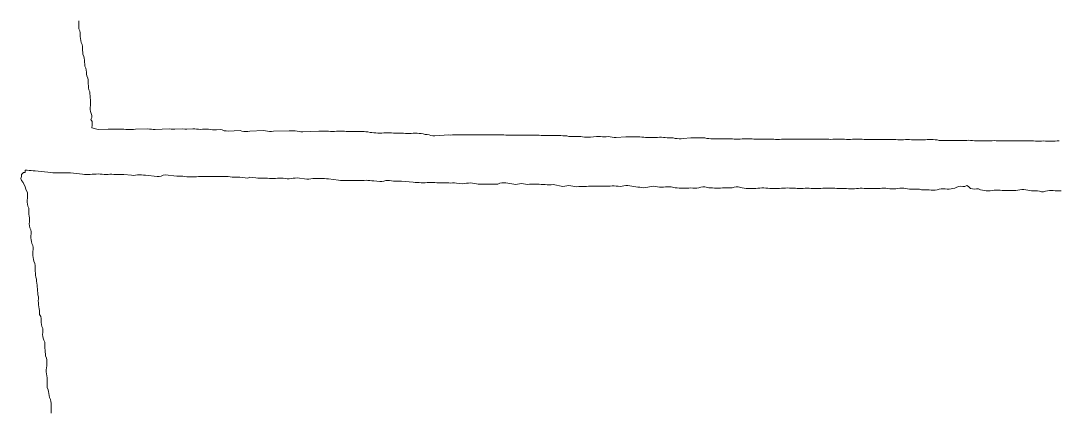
# Model space of a CAD drawing. Extents: x -16 to 11205, y -14909 to 147.
# Drawn here: x 9891 to 10418, y -7686 to -7487 of the extents above; entities that cross this region are included whole.
import ezdxf

# ---------------------------------------------------------------- set-up
doc = ezdxf.new("R2010")
doc.units = 0
doc.layers.get('0').update_dxf_attribs({"color": 1, "linetype": 'CONTINUOUS', "lineweight": 15, "true_color": 0xff0000})

msp = doc.modelspace()

# ---------------------------------------------------------------- linework, layer by layer
for p, q in [((9920.16, -7486.99), (9920.16, -7487.99)), ((9920.16, -7487.99), (9920.16, -7488.99)), ((9920.16, -7488.99), (9920.16, -7489.99)), ((9920.16, -7489.99), (9920.22, -7490.98)), ((9920.22, -7490.98), (9920.7, -7492.04)), ((9920.7, -7492.04), (9920.81, -7493.03)), ((9920.81, -7493.03), (9920.88, -7494.02)), ((9920.88, -7494.02), (9920.93, -7495.01)), ((9920.93, -7495.01), (9921.02, -7496)), ((9921.02, -7496), (9921.19, -7496.96)), ((9921.19, -7496.96), (9921.38, -7497.93)), ((9921.38, -7497.93), (9921.87, -7499.02)), ((9921.87, -7499.02), (9921.96, -7500.01)), ((9921.96, -7500.01), (9922.03, -7501)), ((9922.03, -7501), (9922.1, -7501.99)), ((9922.1, -7501.99), (9922.18, -7502.97)), ((9922.18, -7502.97), (9922.27, -7503.96)), ((9922.27, -7503.96), (9922.77, -7505.04)), ((9922.77, -7505.04), (9922.93, -7506.01)), ((9922.93, -7506.01), (9923.07, -7506.99)), ((9923.07, -7506.99), (9923.14, -7507.98)), ((9923.14, -7507.98), (9923.16, -7508.98)), ((9923.16, -7508.98), (9923.21, -7509.97)), ((9923.21, -7509.97), (9923.73, -7511.05)), ((9923.73, -7511.05), (9923.89, -7512.02)), ((9923.89, -7512.02), (9924.02, -7513)), ((9924.02, -7513), (9924.13, -7513.98)), ((9924.13, -7513.98), (9924.27, -7514.95)), ((9924.27, -7514.95), (9924.79, -7516.04)), ((9924.79, -7516.04), (9924.93, -7517.01)), ((9924.93, -7517.01), (9924.99, -7518)), ((9924.99, -7518), (9924.99, -7519)), ((9924.99, -7519), (9925.01, -7520)), ((9925.01, -7520), (9925.12, -7520.98)), ((9925.12, -7520.98), (9925.27, -7521.96)), ((9925.27, -7521.96), (9925.75, -7523.04)), ((9925.75, -7523.04), (9925.83, -7524.02)), ((9925.83, -7524.02), (9925.9, -7525.01)), ((9925.9, -7525.01), (9925.99, -7526)), ((9925.99, -7526), (9926.08, -7526.99)), ((9926.12, -7529), (9926.05, -7530)), ((9926.08, -7526.99), (9926.14, -7527.99)), ((9926.14, -7527.99), (9926.12, -7529)), ((9926.05, -7530), (9925.98, -7531)), ((9925.98, -7531), (9926.01, -7532)), ((9926.01, -7532), (9926.17, -7532.98)), ((9926.17, -7532.98), (9926.39, -7533.96)), ((9926.39, -7533.96), (9926.86, -7535.01)), ((9926.86, -7535.01), (9926.81, -7536)), ((9926.81, -7536), (9926.31, -7537)), ((9926.31, -7537), (9927, -7538)), ((9927, -7540), (9926.79, -7541.19)), ((9927, -7538), (9927, -7539)), ((9927, -7539), (9927, -7540)), ((9926.79, -7541.19), (9929.98, -7542.13)), ((9929.98, -7542.13), (9935, -7541.97)), ((9935, -7541.97), (9936, -7541.98)), ((9936, -7541.98), (9937, -7541.99)), ((9937, -7541.99), (9938, -7541.97)), ((9938, -7541.97), (9939, -7541.94)), ((9939, -7541.94), (9940, -7541.91)), ((9940, -7541.91), (9941, -7541.92)), ((9941, -7541.92), (9942, -7541.96)), ((9942, -7541.96), (9943, -7542.02)), ((9943, -7542.02), (9944, -7542.08)), ((9944, -7542.08), (9945, -7542.12)), ((9945, -7542.12), (9946, -7542.11)), ((9946, -7542.11), (9947, -7542.08)), ((9947, -7542.08), (9948, -7542.05)), ((9948, -7542.05), (9949, -7542.02)), ((9949, -7542.02), (9955.01, -7541.77)), ((9955.01, -7541.77), (9956.01, -7541.87)), ((9956.01, -7541.87), (9957, -7542.01)), ((9957, -7542.01), (9958, -7542.1)), ((9958, -7542.1), (9959, -7542.09)), ((9959, -7542.09), (9966.01, -7541.79)), ((9966.01, -7541.79), (9967, -7541.91)), ((9967, -7541.91), (9968, -7541.99)), ((9968, -7541.99), (9969, -7541.96)), ((9969, -7541.96), (9973, -7541.83)), ((9973, -7541.83), (9974, -7541.91)), ((9974, -7541.91), (9975, -7541.93)), ((9975, -7541.93), (9978, -7541.81)), ((9978, -7541.81), (9979.01, -7541.86)), ((9979.01, -7541.86), (9980, -7541.94)), ((9980, -7541.94), (9981, -7542.01)), ((9981, -7542.01), (9982, -7542.05)), ((9982, -7542.05), (9983, -7542.03)), ((9983, -7542.03), (9984, -7541.99)), ((9984, -7541.99), (9985, -7541.97)), ((9985, -7541.97), (9986, -7542.01)), ((9986, -7542.01), (9986.99, -7542.11)), ((9986.99, -7542.11), (9987.99, -7542.21)), ((9987.99, -7542.21), (9988.99, -7542.25)), ((9988.99, -7542.25), (9990, -7542.21)), ((9990, -7542.21), (9991.99, -7542.17)), ((9991.99, -7542.17), (9992.98, -7542.26)), ((9992.98, -7542.26), (9994.02, -7542.72)), ((9994.02, -7542.72), (9995.01, -7542.86)), ((9995.01, -7542.86), (9996, -7542.89)), ((9996, -7542.89), (10002.04, -7542.68)), ((10002.04, -7542.68), (10003.01, -7542.9)), ((10003.01, -7542.9), (10003.99, -7543.09)), ((10003.99, -7543.09), (10005, -7543.18)), ((10005, -7543.18), (10006.01, -7543.12)), ((10006.01, -7543.12), (10007, -7542.97)), ((10007, -7542.97), (10014.03, -7542.67)), ((10014.03, -7542.67), (10015.02, -7542.82)), ((10015.02, -7542.82), (10016, -7542.98)), ((10016, -7542.98), (10017, -7543.08)), ((10017, -7543.08), (10018, -7543.1)), ((10018, -7543.1), (10019, -7543.02)), ((10019, -7543.02), (10027.02, -7542.73)), ((10027.02, -7542.73), (10028.02, -7542.78)), ((10028.02, -7542.78), (10029.02, -7542.79)), ((10029.02, -7542.79), (10030.02, -7542.8)), ((10030.02, -7542.8), (10031.01, -7542.89)), ((10031.01, -7542.89), (10031.99, -7543.07)), ((10031.99, -7543.07), (10032.97, -7543.28)), ((10032.97, -7543.28), (10033.99, -7543.38)), ((10033.99, -7543.38), (10042, -7542.98)), ((10042, -7542.98), (10043, -7542.99)), ((10043, -7542.99), (10044, -7542.98)), ((10044, -7542.98), (10045, -7542.98)), ((10045, -7542.98), (10046, -7543)), ((10046, -7543), (10047, -7543.04)), ((10047, -7543.04), (10048, -7543.06)), ((10048, -7543.06), (10049, -7543.06)), ((10049, -7543.06), (10050, -7543.05)), ((10050, -7543.05), (10051, -7543.03)), ((10051, -7543.03), (10052, -7543.01)), ((10052, -7543.01), (10053, -7543)), ((10053, -7543), (10054, -7543)), ((10054, -7543), (10055, -7543.03)), ((10055, -7543.03), (10056, -7543.06)), ((10056, -7543.06), (10057, -7543.09)), ((10057, -7543.09), (10058, -7543.1)), ((10058, -7543.1), (10059, -7543.11)), ((10059, -7543.11), (10060, -7543.11)), ((10060, -7543.11), (10061, -7543.12)), ((10061, -7543.12), (10062, -7543.12)), ((10062, -7543.12), (10063, -7543.13)), ((10063, -7543.13), (10063.99, -7543.15)), ((10063.99, -7543.15), (10064.99, -7543.17)), ((10064.99, -7543.17), (10065.99, -7543.22)), ((10065.99, -7543.22), (10066.98, -7543.27)), ((10066.98, -7543.27), (10068.03, -7543.6)), ((10068.03, -7543.6), (10069.03, -7543.66)), ((10069.03, -7543.66), (10070.02, -7543.76)), ((10070.02, -7543.76), (10071.01, -7543.87)), ((10071.01, -7543.87), (10072, -7543.94)), ((10072, -7543.94), (10073, -7543.95)), ((10073, -7543.95), (10074, -7543.93)), ((10074, -7543.93), (10075, -7543.89)), ((10075, -7543.89), (10076, -7543.88)), ((10076, -7543.88), (10077, -7543.87)), ((10077, -7543.87), (10078, -7543.87)), ((10078, -7543.87), (10079, -7543.88)), ((10079, -7543.88), (10080, -7543.91)), ((10080, -7543.91), (10081, -7543.93)), ((10081, -7543.93), (10082, -7543.93)), ((10082, -7543.93), (10083, -7543.93)), ((10083, -7543.93), (10084, -7543.97)), ((10084, -7543.97), (10085, -7544.04)), ((10085, -7544.04), (10086, -7544.12)), ((10086, -7544.12), (10087, -7544.16)), ((10087, -7544.16), (10088, -7544.14)), ((10088, -7544.14), (10089, -7544.09)), ((10089, -7544.09), (10090, -7544.05)), ((10090, -7544.05), (10091, -7544.04)), ((10091, -7544.04), (10092, -7544.06)), ((10092, -7544.06), (10092.99, -7544.11)), ((10092.99, -7544.11), (10093.98, -7544.18)), ((10093.98, -7544.18), (10094.97, -7544.25)), ((10094.97, -7544.25), (10096.05, -7544.6)), ((10096.05, -7544.6), (10097.05, -7544.69)), ((10097.05, -7544.69), (10098.02, -7544.86)), ((10098.02, -7544.86), (10098.99, -7545.09)), ((10098.99, -7545.09), (10099.98, -7545.26)), ((10099.98, -7545.26), (10101, -7545.3)), ((10101, -7545.3), (10108.01, -7544.86)), ((10108.01, -7544.86), (10109, -7544.93)), ((10109, -7544.93), (10110, -7544.9)), ((10110, -7544.9), (10113, -7544.75)), ((10113, -7544.75), (10114, -7544.8)), ((10114, -7544.8), (10115, -7544.87)), ((10115, -7544.87), (10116, -7544.89)), ((10116, -7544.89), (10117, -7544.89)), ((10117, -7544.89), (10118, -7544.88)), ((10118, -7544.88), (10119, -7544.88)), ((10119, -7544.88), (10120, -7544.86)), ((10120, -7544.86), (10121, -7544.84)), ((10121, -7544.84), (10122, -7544.83)), ((10122, -7544.83), (10123, -7544.85)), ((10123, -7544.85), (10124, -7544.88)), ((10124, -7544.88), (10125, -7544.88)), ((10125, -7544.88), (10126, -7544.86)), ((10126, -7544.86), (10127, -7544.85)), ((10127, -7544.85), (10128, -7544.87)), ((10128, -7544.87), (10129, -7544.89)), ((10129, -7544.89), (10130, -7544.9)), ((10130, -7544.9), (10131, -7544.87)), ((10131, -7544.87), (10132, -7544.84)), ((10132, -7544.84), (10133, -7544.84)), ((10133, -7544.84), (10134, -7544.85)), ((10134, -7544.85), (10135, -7544.87)), ((10135, -7544.87), (10136, -7544.89)), ((10136, -7544.89), (10137, -7544.91)), ((10137, -7544.91), (10138, -7544.92)), ((10138, -7544.92), (10139, -7544.93)), ((10139, -7544.93), (10140, -7544.93)), ((10140, -7544.93), (10141, -7544.93)), ((10141, -7544.93), (10142, -7544.93)), ((10142, -7544.93), (10143, -7544.94)), ((10143, -7544.94), (10144, -7544.95)), ((10144, -7544.95), (10145, -7544.96)), ((10145, -7544.96), (10146, -7544.97)), ((10146, -7544.97), (10147, -7545.01)), ((10147, -7545.01), (10148, -7545.05)), ((10148, -7545.05), (10149, -7545.07)), ((10149, -7545.07), (10150, -7545.06)), ((10150, -7545.06), (10151, -7545.02)), ((10151, -7545.02), (10152, -7544.99)), ((10152, -7544.99), (10153, -7545)), ((10153, -7545), (10154, -7545.04)), ((10154, -7545.04), (10155, -7545.08)), ((10155, -7545.08), (10156, -7545.1)), ((10156, -7545.1), (10157, -7545.1)), ((10157, -7545.1), (10158, -7545.09)), ((10158, -7545.09), (10159, -7545.11)), ((10159, -7545.11), (10160, -7545.12)), ((10160, -7545.12), (10161, -7545.14)), ((10161, -7545.14), (10162, -7545.13)), ((10162, -7545.13), (10163, -7545.13)), ((10163, -7545.13), (10163.99, -7545.15)), ((10163.99, -7545.15), (10164.99, -7545.21)), ((10164.99, -7545.21), (10165.98, -7545.26)), ((10165.98, -7545.26), (10166.98, -7545.32)), ((10166.98, -7545.32), (10167.99, -7545.37)), ((10167.99, -7545.37), (10169, -7545.72)), ((10170, -7545.7), (10174.03, -7545.6)), ((10174.03, -7545.6), (10175.03, -7545.73)), ((10180, -7545.94), (10182.99, -7545.66)), ((10182.99, -7545.66), (10184, -7545.68)), ((10169, -7545.72), (10170, -7545.7)), ((10175.03, -7545.73), (10176.01, -7545.86)), ((10176.01, -7545.86), (10177, -7545.96)), ((10177, -7545.96), (10178, -7546.02)), ((10178, -7546.02), (10179, -7546.01)), ((10179, -7546.01), (10180, -7545.94)), ((10184, -7545.68), (10185.01, -7545.74)), ((10185.01, -7545.74), (10186.01, -7545.81)), ((10186.01, -7545.81), (10187, -7545.83)), ((10187, -7545.83), (10188.01, -7545.78)), ((10188.01, -7545.78), (10189.02, -7545.73)), ((10189.02, -7545.73), (10190.02, -7545.82)), ((10190.02, -7545.82), (10191, -7546.04)), ((10191, -7546.04), (10191.99, -7546.24)), ((10191.99, -7546.24), (10193, -7546.25)), ((10193, -7546.25), (10198, -7545.83)), ((10198, -7545.83), (10199, -7545.83)), ((10199, -7545.83), (10200, -7545.82)), ((10200, -7545.82), (10201, -7545.82)), ((10201, -7545.82), (10202, -7545.83)), ((10202, -7545.83), (10203, -7545.84)), ((10203, -7545.84), (10204.01, -7545.86)), ((10204.01, -7545.86), (10205, -7545.91)), ((10205, -7545.91), (10206, -7545.98)), ((10206, -7545.98), (10207, -7546.05)), ((10207, -7546.05), (10208, -7546.09)), ((10208, -7546.09), (10209, -7546.1)), ((10209, -7546.1), (10210, -7546.13)), ((10210, -7546.13), (10211, -7546.18)), ((10211, -7546.18), (10212, -7546.22)), ((10212, -7546.22), (10213, -7546.19)), ((10213, -7546.19), (10214, -7546.12)), ((10214, -7546.12), (10215, -7546.04)), ((10215, -7546.04), (10216, -7546.03)), ((10216, -7546.03), (10216.99, -7546.1)), ((10216.99, -7546.1), (10217.98, -7546.22)), ((10217.98, -7546.22), (10218.98, -7546.32)), ((10218.98, -7546.32), (10219.99, -7546.35)), ((10219.99, -7546.35), (10220.99, -7546.32)), ((10220.99, -7546.32), (10221.99, -7546.28)), ((10221.99, -7546.28), (10223.02, -7546.63)), ((10223.02, -7546.63), (10224.01, -7546.74)), ((10224.01, -7546.74), (10225, -7546.83)), ((10225, -7546.83), (10226, -7546.82)), ((10226, -7546.82), (10226.99, -7546.73)), ((10226.99, -7546.73), (10231, -7546.28)), ((10231, -7546.28), (10232, -7546.31)), ((10232, -7546.31), (10233, -7546.34)), ((10233, -7546.34), (10234, -7546.34)), ((10234, -7546.34), (10235, -7546.33)), ((10235, -7546.33), (10236, -7546.3)), ((10236, -7546.3), (10237, -7546.28)), ((10237, -7546.28), (10237.99, -7546.3)), ((10237.99, -7546.3), (10239.02, -7546.65)), ((10239.02, -7546.65), (10240.02, -7546.71)), ((10240.02, -7546.71), (10241.01, -7546.78)), ((10241.01, -7546.78), (10242.01, -7546.84)), ((10242.01, -7546.84), (10243, -7546.88)), ((10243, -7546.88), (10244, -7546.88)), ((10244, -7546.88), (10245, -7546.86)), ((10245, -7546.86), (10246, -7546.83)), ((10246, -7546.83), (10247, -7546.83)), ((10247, -7546.83), (10248, -7546.83)), ((10248, -7546.83), (10249, -7546.83)), ((10249, -7546.83), (10250, -7546.82)), ((10250, -7546.82), (10251.01, -7546.83)), ((10251.01, -7546.83), (10252.01, -7546.87)), ((10252.01, -7546.87), (10253, -7546.96)), ((10253, -7546.96), (10254, -7547.04)), ((10254, -7547.04), (10255, -7547.05)), ((10255, -7547.05), (10256, -7546.99)), ((10256, -7546.99), (10257, -7546.89)), ((10257, -7546.89), (10257.99, -7546.82)), ((10257.99, -7546.82), (10259, -7546.8)), ((10259, -7546.8), (10260, -7546.83)), ((10260, -7546.83), (10261, -7546.87)), ((10261, -7546.87), (10262, -7546.91)), ((10262, -7546.91), (10263, -7546.94)), ((10263, -7546.94), (10264, -7546.94)), ((10264, -7546.94), (10265, -7546.94)), ((10265, -7546.94), (10266, -7546.94)), ((10266, -7546.94), (10267, -7546.94)), ((10267, -7546.94), (10268, -7546.96)), ((10268, -7546.96), (10269, -7546.97)), ((10269, -7546.97), (10270, -7546.97)), ((10270, -7546.97), (10271, -7546.98)), ((10271, -7546.98), (10272, -7547.03)), ((10272, -7547.03), (10273, -7547.1)), ((10273, -7547.1), (10274, -7547.17)), ((10274, -7547.17), (10275, -7547.17)), ((10275, -7547.17), (10276, -7547.12)), ((10276, -7547.12), (10277, -7547.06)), ((10277, -7547.06), (10278, -7546.99)), ((10278, -7546.99), (10279, -7546.95)), ((10279, -7546.95), (10280, -7546.94)), ((10280, -7546.94), (10281, -7546.94)), ((10281, -7546.94), (10282, -7546.95)), ((10282, -7546.95), (10283, -7546.97)), ((10283, -7546.97), (10284, -7547)), ((10284, -7547), (10285, -7547.01)), ((10285, -7547.01), (10286, -7547.01)), ((10286, -7547.01), (10287, -7547.01)), ((10287, -7547.01), (10288, -7547.02)), ((10288, -7547.02), (10289, -7547.03)), ((10289, -7547.03), (10290, -7547.03)), ((10290, -7547.03), (10291, -7547.04)), ((10291, -7547.04), (10292, -7547.05)), ((10292, -7547.05), (10293, -7547.07)), ((10293, -7547.07), (10294, -7547.07)), ((10294, -7547.07), (10295, -7547.06)), ((10295, -7547.06), (10296, -7547.04)), ((10296, -7547.04), (10297, -7547.03)), ((10297, -7547.03), (10298, -7547.04)), ((10298, -7547.04), (10299, -7547.05)), ((10299, -7547.05), (10300, -7547.08)), ((10300, -7547.08), (10301, -7547.1)), ((10301, -7547.1), (10302, -7547.11)), ((10302, -7547.11), (10303, -7547.1)), ((10303, -7547.1), (10304, -7547.09)), ((10304, -7547.09), (10305, -7547.07)), ((10305, -7547.07), (10306, -7547.07)), ((10306, -7547.07), (10307, -7547.08)), ((10307, -7547.08), (10308, -7547.09)), ((10308, -7547.09), (10309, -7547.1)), ((10309, -7547.1), (10310, -7547.11)), ((10310, -7547.11), (10311, -7547.11)), ((10311, -7547.11), (10312, -7547.11)), ((10312, -7547.11), (10313, -7547.1)), ((10313, -7547.1), (10314, -7547.09)), ((10314, -7547.09), (10315, -7547.08)), ((10315, -7547.08), (10316, -7547.07)), ((10316, -7547.07), (10317, -7547.08)), ((10317, -7547.08), (10318, -7547.1)), ((10318, -7547.1), (10319, -7547.14)), ((10319, -7547.14), (10320, -7547.19)), ((10320, -7547.19), (10321, -7547.2)), ((10321, -7547.2), (10322, -7547.19)), ((10322, -7547.19), (10323, -7547.19)), ((10323, -7547.19), (10324, -7547.2)), ((10324, -7547.2), (10325, -7547.23)), ((10325, -7547.23), (10326, -7547.24)), ((10326, -7547.24), (10327, -7547.23)), ((10327, -7547.23), (10328, -7547.21)), ((10328, -7547.21), (10329, -7547.21)), ((10329, -7547.21), (10330, -7547.22)), ((10330, -7547.22), (10331, -7547.2)), ((10331, -7547.2), (10332, -7547.17)), ((10332, -7547.17), (10333, -7547.14)), ((10333, -7547.14), (10334, -7547.14)), ((10334, -7547.14), (10334.99, -7547.19)), ((10334.99, -7547.19), (10335.99, -7547.28)), ((10335.99, -7547.28), (10336.99, -7547.35)), ((10336.99, -7547.35), (10338, -7547.36)), ((10338, -7547.36), (10339, -7547.31)), ((10339, -7547.31), (10340, -7547.25)), ((10340, -7547.25), (10341, -7547.22)), ((10341, -7547.22), (10342, -7547.25)), ((10342, -7547.25), (10343, -7547.28)), ((10343, -7547.28), (10343.99, -7547.3)), ((10343.99, -7547.3), (10344.99, -7547.32)), ((10344.99, -7547.32), (10346, -7547.34)), ((10346, -7547.34), (10347, -7547.36)), ((10347, -7547.36), (10348, -7547.36)), ((10348, -7547.36), (10349.01, -7547.33)), ((10349.01, -7547.33), (10350.01, -7547.29)), ((10350.01, -7547.29), (10351, -7547.25)), ((10351, -7547.25), (10352, -7547.23)), ((10352, -7547.23), (10353, -7547.23)), ((10353, -7547.23), (10353.99, -7547.26)), ((10353.99, -7547.26), (10354.99, -7547.3)), ((10354.99, -7547.3), (10355.99, -7547.35)), ((10355.99, -7547.35), (10357.01, -7547.69)), ((10357.01, -7547.69), (10358.01, -7547.72)), ((10358.01, -7547.72), (10359, -7547.74)), ((10359, -7547.74), (10360, -7547.73)), ((10360, -7547.73), (10361, -7547.7)), ((10361, -7547.7), (10362, -7547.66)), ((10362, -7547.66), (10363, -7547.64)), ((10363, -7547.64), (10364, -7547.65)), ((10364, -7547.65), (10365, -7547.65)), ((10365, -7547.65), (10366.01, -7547.68)), ((10366.01, -7547.68), (10367, -7547.72)), ((10367, -7547.72), (10368, -7547.74)), ((10368, -7547.74), (10369, -7547.74)), ((10369, -7547.74), (10370, -7547.7)), ((10370, -7547.7), (10371, -7547.63)), ((10371, -7547.63), (10372, -7547.61)), ((10372, -7547.61), (10373.01, -7547.66)), ((10373.01, -7547.66), (10374.01, -7547.73)), ((10374.01, -7547.73), (10375.01, -7547.8)), ((10375.01, -7547.8), (10376, -7547.83)), ((10376, -7547.83), (10377, -7547.81)), ((10377, -7547.81), (10378, -7547.79)), ((10378, -7547.79), (10379, -7547.79)), ((10379, -7547.79), (10380, -7547.8)), ((10380, -7547.8), (10381, -7547.83)), ((10381, -7547.83), (10382, -7547.84)), ((10382, -7547.84), (10383, -7547.83)), ((10383, -7547.83), (10384, -7547.8)), ((10384, -7547.8), (10385, -7547.77)), ((10385, -7547.77), (10386, -7547.78)), ((10386, -7547.78), (10387, -7547.84)), ((10387, -7547.84), (10388, -7547.9)), ((10388, -7547.9), (10389, -7547.94)), ((10389, -7547.94), (10390, -7547.92)), ((10390, -7547.92), (10391, -7547.87)), ((10391, -7547.87), (10392, -7547.83)), ((10392, -7547.83), (10393, -7547.81)), ((10393, -7547.81), (10394, -7547.81)), ((10394, -7547.81), (10395, -7547.81)), ((10395, -7547.81), (10396, -7547.81)), ((10396, -7547.81), (10397, -7547.83)), ((10397, -7547.83), (10398, -7547.86)), ((10398, -7547.86), (10399, -7547.9)), ((10399, -7547.9), (10400, -7547.9)), ((10400, -7547.9), (10401, -7547.88)), ((10401, -7547.88), (10402, -7547.86)), ((10402, -7547.86), (10403, -7547.85)), ((10403, -7547.85), (10404, -7547.88)), ((10404, -7547.88), (10405, -7547.92)), ((10405, -7547.92), (10406, -7547.95)), ((10406, -7547.95), (10407, -7547.97)), ((10407, -7547.97), (10408, -7547.97)), ((10408, -7547.97), (10409, -7547.95)), ((10409, -7547.95), (10410, -7547.94)), ((10410, -7547.94), (10411, -7547.95)), ((10411, -7547.95), (10412, -7547.99)), ((10412, -7547.99), (10413, -7548.03)), ((10413, -7548.03), (10414, -7548.04)), ((10414, -7548.04), (10415, -7548.02)), ((10415, -7548.02), (10416, -7547.97)), ((10416, -7547.97), (10417, -7547.93)), ((10417, -7547.93), (10418, -7547.93)), ((9891, -7566), (9890.7, -7567.05)), ((9892, -7564), (9891, -7565)), ((9891, -7565), (9891, -7566)), ((9893, -7564), (9892, -7564)), ((9893.95, -7562.77), (9892.92, -7562.79)), ((9892.92, -7562.79), (9893, -7564)), ((9894.99, -7562.85), (9893.95, -7562.77)), ((9896, -7562.97), (9894.99, -7562.85)), ((9897, -7563.07), (9896, -7562.97)), ((9898, -7563.08), (9897, -7563.07)), ((9906.01, -7563.94), (9898, -7563.08)), ((9907, -7564.01), (9906.01, -7563.94)), ((9908, -7564.03), (9907, -7564.01)), ((9909, -7564.02), (9908, -7564.03)), ((9910, -7564.05), (9909, -7564.02)), ((9911, -7564.09), (9910, -7564.05)), ((9912, -7564.12), (9911, -7564.09)), ((9913, -7564.08), (9912, -7564.12)), ((9914, -7564.04), (9913, -7564.08)), ((9915, -7564.02), (9914, -7564.04)), ((9916, -7564.06), (9915, -7564.02)), ((9922.02, -7564.74), (9916, -7564.06)), ((9923.01, -7564.86), (9922.02, -7564.74)), ((9924, -7564.93), (9923.01, -7564.86)), ((9925, -7564.92), (9924, -7564.93)), ((9926, -7564.87), (9925, -7564.92)), ((9926.99, -7564.81), (9926, -7564.87)), ((9927.99, -7564.74), (9926.99, -7564.81)), ((9929, -7564.69), (9927.99, -7564.74)), ((9930, -7564.68), (9929, -7564.69)), ((9931.01, -7564.71), (9930, -7564.68)), ((9932.01, -7564.79), (9931.01, -7564.71)), ((9933, -7564.86), (9932.01, -7564.79)), ((9934, -7564.88), (9933, -7564.86)), ((9935, -7564.86), (9934, -7564.88)), ((9936, -7564.84), (9935, -7564.86)), ((9937, -7564.85), (9936, -7564.84)), ((9938, -7564.88), (9937, -7564.85)), ((9939, -7564.93), (9938, -7564.88)), ((9940, -7564.99), (9939, -7564.93)), ((9941, -7565.02), (9940, -7564.99)), ((9942, -7565), (9941, -7565.02)), ((9943, -7564.93), (9942, -7565)), ((9946.98, -7565.31), (9943, -7564.93)), ((9947.99, -7565.4), (9946.98, -7565.31)), ((9949.01, -7565.33), (9947.99, -7565.4)), ((9950.01, -7565.19), (9949.01, -7565.33)), ((9951, -7565.08), (9950.01, -7565.19)), ((9952, -7565.1), (9951, -7565.08)), ((9953, -7565.21), (9952, -7565.1)), ((9954, -7565.3), (9953, -7565.21)), ((9960, -7565.96), (9954, -7565.3)), ((9961, -7565.97), (9960, -7565.96)), ((9961.98, -7565.81), (9961, -7565.97)), ((9963.04, -7565.26), (9961.98, -7565.81)), ((9964.01, -7565.06), (9963.04, -7565.26)), ((9970.01, -7565.86), (9964.01, -7565.06)), ((9971.01, -7565.82), (9970.01, -7565.86)), ((9972.01, -7565.77), (9971.01, -7565.82)), ((9973.01, -7565.8), (9972.01, -7565.77)), ((9974.01, -7565.93), (9973.01, -7565.8)), ((9975, -7566.05), (9974.01, -7565.93)), ((9975.99, -7566.12), (9975, -7566.05)), ((9977, -7566.15), (9975.99, -7566.12)), ((9978, -7566.16), (9977, -7566.15)), ((9979, -7566.13), (9978, -7566.16)), ((9980, -7566.05), (9979, -7566.13)), ((9981, -7565.96), (9980, -7566.05)), ((9982, -7565.91), (9981, -7565.96)), ((9983, -7565.93), (9982, -7565.91)), ((9984, -7565.99), (9983, -7565.93)), ((9985, -7566.01), (9984, -7565.99)), ((9985.99, -7565.88), (9985, -7566.01)), ((9989, -7566), (9985.99, -7565.88)), ((9991, -7565.97), (9989, -7566)), ((9992, -7566.03), (9991, -7565.97)), ((9993, -7565.96), (9992, -7566.03)), ((9994, -7565.89), (9993, -7565.96)), ((9995, -7565.91), (9994, -7565.89)), ((9996, -7566), (9995, -7565.91)), ((9996.99, -7566.12), (9996, -7566)), ((9997.98, -7566.22), (9996.99, -7566.12)), ((9998.98, -7566.27), (9997.98, -7566.22)), ((9999.99, -7566.29), (9998.98, -7566.27)), ((10000.99, -7566.27), (9999.99, -7566.29)), ((10001.99, -7566.25), (10000.99, -7566.27)), ((10006, -7566.74), (10001.99, -7566.25)), ((10007.01, -7566.35), (10006, -7566.74)), ((10010.02, -7566.66), (10007.01, -7566.35)), ((10011.01, -7566.76), (10010.02, -7566.66)), ((10012.01, -7566.8), (10011.01, -7566.76)), ((10013.01, -7566.76), (10012.01, -7566.8)), ((10014.01, -7566.73), (10013.01, -7566.76)), ((10015.01, -7566.78), (10014.01, -7566.73)), ((10022, -7566.74), (10020.99, -7566.83)), ((10023.01, -7566.74), (10022, -7566.74)), ((10024.01, -7566.85), (10023.01, -7566.74)), ((10029.98, -7566.72), (10028.99, -7566.88)), ((10030.99, -7566.6), (10029.98, -7566.72)), ((10035.98, -7567.28), (10030.99, -7566.6)), ((9890.7, -7567.05), (9891.1, -7567.97)), ((9891.1, -7567.97), (9891.89, -7569.04)), ((9891.89, -7569.04), (9892.19, -7569.92)), ((9892.19, -7569.92), (9892.88, -7571.04)), ((9892.88, -7571.04), (9893.17, -7571.94)), ((9893.17, -7571.94), (9893.47, -7572.86)), ((10016.01, -7566.88), (10015.01, -7566.78)), ((10017, -7566.98), (10016.01, -7566.88)), ((10018, -7567.02), (10017, -7566.98)), ((10019, -7567.01), (10018, -7567.02)), ((10020, -7566.94), (10019, -7567.01)), ((10020.99, -7566.83), (10020, -7566.94)), ((10025, -7567), (10024.01, -7566.85)), ((10026, -7567.09), (10025, -7567)), ((10027, -7567.09), (10026, -7567.09)), ((10028, -7567.01), (10027, -7567.09)), ((10028.99, -7566.88), (10028, -7567.01)), ((10037, -7567.29), (10035.98, -7567.28)), ((10038.01, -7567.18), (10037, -7567.29)), ((10039, -7567.04), (10038.01, -7567.18)), ((10040, -7566.95), (10039, -7567.04)), ((10041, -7566.93), (10040, -7566.95)), ((10042, -7566.92), (10041, -7566.93)), ((10043, -7566.91), (10042, -7566.92)), ((10044, -7566.92), (10043, -7566.91)), ((10045, -7567), (10044, -7566.92)), ((10046, -7567.1), (10045, -7567)), ((10046.99, -7567.13), (10046, -7567.1)), ((10052.02, -7567.85), (10046.99, -7567.13)), ((10053, -7567.96), (10052.02, -7567.85)), ((10054, -7567.98), (10053, -7567.96)), ((10055, -7567.97), (10054, -7567.98)), ((10056, -7567.96), (10055, -7567.97)), ((10057, -7567.97), (10056, -7567.96)), ((10058, -7567.98), (10057, -7567.97)), ((10059, -7567.95), (10058, -7567.98)), ((10060, -7567.91), (10059, -7567.95)), ((10061, -7567.91), (10060, -7567.91)), ((10062, -7567.97), (10061, -7567.91)), ((10063, -7568.04), (10062, -7567.97)), ((10064, -7568.01), (10063, -7568.04)), ((10065, -7567.9), (10064, -7568.01)), ((10066, -7567.85), (10065, -7567.9)), ((10067, -7567.9), (10066, -7567.85)), ((10068, -7568.01), (10067, -7567.9)), ((10069, -7568.07), (10068, -7568.01)), ((10069.99, -7568.07), (10069, -7568.07)), ((10072.99, -7568.45), (10069.99, -7568.07)), ((10074.02, -7568.46), (10072.99, -7568.45)), ((10075.02, -7568.25), (10074.02, -7568.46)), ((10076, -7568), (10075.02, -7568.25)), ((10077, -7567.9), (10076, -7568)), ((10078, -7568.01), (10077, -7567.9)), ((10078.99, -7568.17), (10078, -7568.01)), ((10079.98, -7568.29), (10078.99, -7568.17)), ((10080.99, -7568.35), (10079.98, -7568.29)), ((10082.01, -7568.39), (10080.99, -7568.35)), ((10083.03, -7568.39), (10082.01, -7568.39)), ((10084.02, -7568.25), (10083.03, -7568.39)), ((10090.02, -7568.9), (10084.02, -7568.25)), ((10091, -7568.99), (10090.02, -7568.9)), ((10092, -7569.02), (10091, -7568.99)), ((10093, -7569.06), (10092, -7569.02)), ((10094, -7569.11), (10093, -7569.06)), ((10095, -7569.14), (10094, -7569.11)), ((10096, -7569.11), (10095, -7569.14)), ((10097, -7569.08), (10096, -7569.11)), ((10098, -7569.06), (10097, -7569.08)), ((10099, -7569.06), (10098, -7569.06)), ((10100, -7569.06), (10099, -7569.06)), ((10101, -7569.07), (10100, -7569.06)), ((10102, -7569.1), (10101, -7569.07)), ((10103, -7569.14), (10102, -7569.1)), ((10104, -7569.14), (10103, -7569.14)), ((10105, -7569.11), (10104, -7569.14)), ((10106, -7569.09), (10105, -7569.11)), ((10107, -7569.14), (10106, -7569.09)), ((10107.99, -7569.23), (10107, -7569.14)), ((10108.99, -7569.26), (10107.99, -7569.23)), ((10109.99, -7569.24), (10108.99, -7569.26)), ((10110.99, -7569.21), (10109.99, -7569.24)), ((10111.99, -7569.25), (10110.99, -7569.21)), ((10115, -7569.73), (10111.99, -7569.25)), ((10116.01, -7569.44), (10115, -7569.73)), ((10117.02, -7569.38), (10116.01, -7569.44)), ((10118.01, -7569.29), (10117.02, -7569.38)), ((10119, -7569.17), (10118.01, -7569.29)), ((10122.03, -7569.69), (10119, -7569.17)), ((10123.01, -7569.84), (10122.03, -7569.69)), ((10124, -7569.9), (10123.01, -7569.84)), ((10125, -7569.86), (10124, -7569.9)), ((10126, -7569.79), (10125, -7569.86)), ((10127, -7569.78), (10126, -7569.79)), ((10128, -7569.82), (10127, -7569.78)), ((10129, -7569.88), (10128, -7569.82)), ((10130, -7569.92), (10129, -7569.88)), ((10131, -7569.92), (10130, -7569.92)), ((10131.99, -7569.88), (10131, -7569.92)), ((10132.98, -7569.76), (10131.99, -7569.88)), ((10134.03, -7569.3), (10132.98, -7569.76)), ((10135.01, -7569.18), (10134.03, -7569.3)), ((10136, -7569.17), (10135.01, -7569.18)), ((10137, -7569.21), (10136, -7569.17)), ((10140.02, -7569.68), (10137, -7569.21)), ((10141.01, -7569.87), (10140.02, -7569.68)), ((10142, -7569.95), (10141.01, -7569.87)), ((10143, -7569.8), (10142, -7569.95)), ((10144, -7569.59), (10143, -7569.8)), ((10145.01, -7569.56), (10144, -7569.59)), ((10146.02, -7569.72), (10145.01, -7569.56)), ((10147.01, -7569.9), (10146.02, -7569.72)), ((10148, -7569.95), (10147.01, -7569.9)), ((10149, -7569.89), (10148, -7569.95)), ((10150, -7569.85), (10149, -7569.89)), ((10151, -7569.88), (10150, -7569.85)), ((10152, -7569.92), (10151, -7569.88)), ((10153, -7569.92), (10152, -7569.92)), ((10154, -7569.91), (10153, -7569.92)), ((10155, -7569.94), (10154, -7569.91)), ((10156, -7569.99), (10155, -7569.94)), ((10157, -7570.05), (10156, -7569.99)), ((10158, -7570.12), (10157, -7570.05)), ((10159, -7570.16), (10158, -7570.12)), ((10160, -7570.12), (10159, -7570.16)), ((10161, -7570.01), (10160, -7570.12)), ((10166, -7570.96), (10161, -7570.01)), ((10167, -7570.92), (10166, -7570.96)), ((10168, -7570.69), (10167, -7570.92)), ((10169.01, -7570.51), (10168, -7570.69)), ((10171.99, -7571.05), (10169.01, -7570.51)), ((10172.99, -7571.13), (10171.99, -7571.05)), ((10174, -7571.1), (10172.99, -7571.13)), ((10175, -7571.06), (10174, -7571.1)), ((10176, -7571.06), (10175, -7571.06)), ((10177, -7571.06), (10176, -7571.06)), ((10178, -7571), (10177, -7571.06)), ((10179, -7570.92), (10178, -7571)), ((10179.99, -7570.84), (10179, -7570.92)), ((10180.99, -7570.79), (10179.99, -7570.84)), ((10182, -7570.78), (10180.99, -7570.79)), ((10183, -7570.79), (10182, -7570.78)), ((10184, -7570.8), (10183, -7570.79)), ((10185, -7570.8), (10184, -7570.8)), ((10186, -7570.8), (10185, -7570.8)), ((10187, -7570.84), (10186, -7570.8)), ((10188, -7570.88), (10187, -7570.84)), ((10189, -7570.87), (10188, -7570.88)), ((10190, -7570.79), (10189, -7570.87)), ((10191, -7570.71), (10190, -7570.79)), ((10192, -7570.72), (10191, -7570.71)), ((10193.01, -7570.82), (10192, -7570.72)), ((10194, -7570.92), (10193.01, -7570.82)), ((10195, -7570.95), (10194, -7570.92)), ((10195.99, -7570.88), (10195, -7570.95)), ((10196.99, -7570.73), (10195.99, -7570.88)), ((10198, -7570.6), (10196.99, -7570.73)), ((10199.02, -7570.59), (10198, -7570.6)), ((10200.03, -7570.71), (10199.02, -7570.59)), ((10201.02, -7570.88), (10200.03, -7570.71)), ((10202, -7571.03), (10201.02, -7570.88)), ((10202.98, -7571.16), (10202, -7571.03)), ((10203.97, -7571.28), (10202.98, -7571.16)), ((10204.96, -7571.41), (10203.97, -7571.28)), ((10207, -7571.77), (10204.96, -7571.41)), ((10208.03, -7571.45), (10207, -7571.77)), ((10209.04, -7571.36), (10208.03, -7571.45)), ((10210.02, -7571.19), (10209.04, -7571.36)), ((10211, -7571.01), (10210.02, -7571.19)), ((10212, -7570.93), (10211, -7571.01)), ((10213, -7571.03), (10212, -7570.93)), ((10213.98, -7571.23), (10213, -7571.03)), ((10214.98, -7571.38), (10213.98, -7571.23)), ((10215.99, -7571.39), (10214.98, -7571.38)), ((10217, -7571.29), (10215.99, -7571.39)), ((10218, -7571.21), (10217, -7571.29)), ((10219, -7571.19), (10218, -7571.21)), ((10219.99, -7571.21), (10219, -7571.19)), ((10220.99, -7571.26), (10219.99, -7571.21)), ((10223.03, -7571.68), (10220.99, -7571.26)), ((10224.02, -7571.76), (10223.03, -7571.68)), ((10225.01, -7571.82), (10224.02, -7571.76)), ((10226, -7571.86), (10225.01, -7571.82)), ((10227, -7571.86), (10226, -7571.86)), ((10228, -7571.84), (10227, -7571.86)), ((10229, -7571.81), (10228, -7571.84)), ((10230, -7571.8), (10229, -7571.81)), ((10231, -7571.78), (10230, -7571.8)), ((10232, -7571.8), (10231, -7571.78)), ((10232.99, -7571.82), (10232, -7571.8)), ((10233.99, -7571.81), (10232.99, -7571.82)), ((10234.98, -7571.74), (10233.99, -7571.81)), ((10236.02, -7571.32), (10234.98, -7571.74)), ((10237.01, -7571.19), (10236.02, -7571.32)), ((10238, -7571.18), (10237.01, -7571.19)), ((10240.02, -7571.7), (10238, -7571.18)), ((10241.02, -7571.76), (10240.02, -7571.7)), ((10242.01, -7571.78), (10241.02, -7571.76)), ((10243.01, -7571.79), (10242.01, -7571.78)), ((10244, -7571.84), (10243.01, -7571.79)), ((10245, -7571.86), (10244, -7571.84)), ((10246, -7571.82), (10245, -7571.86)), ((10246.99, -7571.75), (10246, -7571.82)), ((10247.99, -7571.72), (10246.99, -7571.75)), ((10248.99, -7571.71), (10247.99, -7571.72)), ((10250, -7571.72), (10248.99, -7571.71)), ((10250.99, -7571.74), (10250, -7571.72)), ((10251.99, -7571.71), (10250.99, -7571.74)), ((10253.02, -7571.34), (10251.99, -7571.71)), ((10254, -7571.23), (10253.02, -7571.34)), ((10255, -7571.17), (10254, -7571.23)), ((10257.03, -7571.71), (10255, -7571.17)), ((10258.01, -7571.88), (10257.03, -7571.71)), ((10259, -7571.96), (10258.01, -7571.88)), ((10260, -7571.98), (10259, -7571.96)), ((10261, -7571.99), (10260, -7571.98)), ((10262, -7572), (10261, -7571.99)), ((10263, -7572.01), (10262, -7572)), ((10264, -7571.99), (10263, -7572.01)), ((10265, -7571.94), (10264, -7571.99)), ((10265.99, -7571.85), (10265, -7571.94)), ((10267, -7571.76), (10265.99, -7571.85)), ((10268, -7571.74), (10267, -7571.76)), ((10269.01, -7571.79), (10268, -7571.74)), ((10270.01, -7571.88), (10269.01, -7571.79)), ((10271, -7571.97), (10270.01, -7571.88)), ((10272, -7572), (10271, -7571.97)), ((10273, -7572.01), (10272, -7572)), ((10274, -7572.01), (10273, -7572.01)), ((10275, -7572), (10274, -7572.01)), ((10276, -7571.96), (10275, -7572)), ((10277, -7571.89), (10276, -7571.96)), ((10277.99, -7571.83), (10277, -7571.89)), ((10278.99, -7571.79), (10277.99, -7571.83)), ((10280, -7571.78), (10278.99, -7571.79)), ((10281, -7571.79), (10280, -7571.78)), ((10282.01, -7571.81), (10281, -7571.79)), ((10283.01, -7571.86), (10282.01, -7571.81)), ((10284, -7571.93), (10283.01, -7571.86)), ((10285, -7571.98), (10284, -7571.93)), ((10286, -7572), (10285, -7571.98)), ((10287, -7571.99), (10286, -7572)), ((10288, -7571.97), (10287, -7571.99)), ((10289, -7571.95), (10288, -7571.97)), ((10290, -7571.94), (10289, -7571.95)), ((10291, -7571.95), (10290, -7571.94)), ((10292, -7571.98), (10291, -7571.95)), ((10293, -7572.03), (10292, -7571.98)), ((10294, -7572.07), (10293, -7572.03)), ((10296, -7572.03), (10295, -7572.07)), ((10297, -7571.99), (10296, -7572.03)), ((10298, -7571.94), (10297, -7571.99)), ((10299, -7571.9), (10298, -7571.94)), ((10300, -7571.86), (10299, -7571.9)), ((10301, -7571.82), (10300, -7571.86)), ((10302, -7571.81), (10301, -7571.82)), ((10303.01, -7571.86), (10302, -7571.81)), ((10304, -7571.94), (10303.01, -7571.86)), ((10305, -7572.02), (10304, -7571.94)), ((10306, -7572.05), (10305, -7572.02)), ((10316, -7571.96), (10315, -7572.05)), ((10317, -7571.89), (10316, -7571.96)), ((10318, -7571.92), (10317, -7571.89)), ((10319, -7572.01), (10318, -7571.92)), ((10320, -7572.09), (10319, -7572.01)), ((10327, -7571.99), (10326, -7572.05)), ((10328, -7571.95), (10327, -7571.99)), ((10329, -7571.93), (10328, -7571.95)), ((10330, -7571.95), (10329, -7571.93)), ((10331, -7572.02), (10330, -7571.95)), ((10331.99, -7572.14), (10331, -7572.02)), ((10337, -7571.9), (10336, -7572.05)), ((10338, -7571.82), (10337, -7571.9)), ((10339.01, -7571.86), (10338, -7571.82)), ((10340, -7572.01), (10339.01, -7571.86)), ((10340.98, -7572.18), (10340, -7572.01)), ((10364.96, -7571.83), (10364.01, -7572.06)), ((10366.07, -7571.29), (10364.96, -7571.83)), ((10367.03, -7571.1), (10366.07, -7571.29)), ((10367.96, -7570.83), (10367.03, -7571.1)), ((10369, -7571), (10367.96, -7570.83)), ((10370, -7571), (10369, -7571)), ((10371.11, -7570.55), (10370, -7571)), ((10371.98, -7571.05), (10371.11, -7570.55)), ((10373, -7572.01), (10371.98, -7571.05)), ((10373.93, -7572.26), (10373, -7572.01)), ((9893.47, -7572.86), (9894.06, -7573.99)), ((9894.07, -7577), (9893.99, -7578)), ((9894.06, -7573.99), (9894.18, -7574.98)), ((9894.18, -7575.99), (9894.07, -7577)), ((9894.18, -7574.98), (9894.18, -7575.99)), ((10295, -7572.07), (10294, -7572.07)), ((10307, -7572.06), (10306, -7572.05)), ((10308, -7572.06), (10307, -7572.06)), ((10309, -7572.07), (10308, -7572.06)), ((10310, -7572.1), (10309, -7572.07)), ((10311, -7572.14), (10310, -7572.1)), ((10312, -7572.16), (10311, -7572.14)), ((10313, -7572.17), (10312, -7572.16)), ((10314.01, -7572.13), (10313, -7572.17)), ((10315, -7572.05), (10314.01, -7572.13)), ((10321, -7572.12), (10320, -7572.09)), ((10322, -7572.12), (10321, -7572.12)), ((10323, -7572.12), (10322, -7572.12)), ((10324, -7572.12), (10323, -7572.12)), ((10325, -7572.1), (10324, -7572.12)), ((10326, -7572.05), (10325, -7572.1)), ((10332.99, -7572.26), (10331.99, -7572.14)), ((10334, -7572.29), (10332.99, -7572.26)), ((10335.01, -7572.21), (10334, -7572.29)), ((10336, -7572.05), (10335.01, -7572.21)), ((10341.97, -7572.32), (10340.98, -7572.18)), ((10342.97, -7572.41), (10341.97, -7572.32)), ((10343.99, -7572.44), (10342.97, -7572.41)), ((10345, -7572.39), (10343.99, -7572.44)), ((10346, -7572.33), (10345, -7572.39)), ((10346.99, -7572.32), (10346, -7572.33)), ((10348.01, -7572.67), (10346.99, -7572.32)), ((10349.01, -7572.74), (10348.01, -7572.67)), ((10350.01, -7572.74), (10349.01, -7572.74)), ((10351.01, -7572.73), (10350.01, -7572.74)), ((10352, -7572.77), (10351.01, -7572.73)), ((10353, -7572.84), (10352, -7572.77)), ((10354, -7572.86), (10353, -7572.84)), ((10354.99, -7572.81), (10354, -7572.86)), ((10355.98, -7572.71), (10354.99, -7572.81)), ((10357.03, -7572.31), (10355.98, -7572.71)), ((10358.01, -7572.19), (10357.03, -7572.31)), ((10359, -7572.16), (10358.01, -7572.19)), ((10360, -7572.23), (10359, -7572.16)), ((10361.01, -7572.35), (10360, -7572.23)), ((10362.03, -7572.39), (10361.01, -7572.35)), ((10363.04, -7572.28), (10362.03, -7572.39)), ((10364.01, -7572.06), (10363.04, -7572.28)), ((10374.95, -7572.31), (10373.93, -7572.26)), ((10375.96, -7572.28), (10374.95, -7572.31)), ((10376.96, -7572.28), (10375.96, -7572.28)), ((10378.05, -7572.68), (10376.96, -7572.28)), ((10379.02, -7572.87), (10378.05, -7572.68)), ((10379.99, -7573.1), (10379.02, -7572.87)), ((10380.98, -7573.25), (10379.99, -7573.1)), ((10382, -7573.26), (10380.98, -7573.25)), ((10383.01, -7573.17), (10382, -7573.26)), ((10384, -7573.04), (10383.01, -7573.17)), ((10385, -7572.93), (10384, -7573.04)), ((10386, -7572.85), (10385, -7572.93)), ((10387, -7572.82), (10386, -7572.85)), ((10388.01, -7572.87), (10387, -7572.82)), ((10389, -7572.98), (10388.01, -7572.87)), ((10390, -7573.08), (10389, -7572.98)), ((10391, -7573.13), (10390, -7573.08)), ((10392, -7573.12), (10391, -7573.13)), ((10393, -7573.09), (10392, -7573.12)), ((10394, -7573.07), (10393, -7573.09)), ((10395, -7573.04), (10394, -7573.07)), ((10396, -7573), (10395, -7573.04)), ((10396.99, -7572.9), (10396, -7573)), ((10397.98, -7572.74), (10396.99, -7572.9)), ((10398.99, -7572.6), (10397.98, -7572.74)), ((10400.02, -7572.58), (10398.99, -7572.6)), ((10401.03, -7572.72), (10400.02, -7572.58)), ((10402.01, -7572.94), (10401.03, -7572.72)), ((10402.99, -7573.1), (10402.01, -7572.94)), ((10403.98, -7573.16), (10402.99, -7573.1)), ((10404.99, -7573.17), (10403.98, -7573.16)), ((10405.98, -7573.2), (10404.99, -7573.17)), ((10406.97, -7573.29), (10405.98, -7573.2)), ((10407.97, -7573.42), (10406.97, -7573.29)), ((10409, -7573.79), (10407.97, -7573.42)), ((10409.99, -7573.81), (10409, -7573.79)), ((10411.03, -7573.45), (10409.99, -7573.81)), ((10412.03, -7573.27), (10411.03, -7573.45)), ((10413.01, -7573.1), (10412.03, -7573.27)), ((10414, -7573.02), (10413.01, -7573.1)), ((10415, -7573.07), (10414, -7573.02)), ((10415.99, -7573.17), (10415, -7573.07)), ((10416.99, -7573.26), (10415.99, -7573.17)), ((10417.99, -7573.3), (10416.99, -7573.26)), ((10418.99, -7573.27), (10417.99, -7573.3)), ((9893.99, -7578), (9894.01, -7579)), ((9894.01, -7579), (9894.17, -7579.98)), ((9894.17, -7579.98), (9894.36, -7580.96)), ((9894.36, -7580.96), (9894.8, -7582.02)), ((9894.8, -7582.02), (9894.79, -7583.02)), ((9894.79, -7583.02), (9894.76, -7584.02)), ((9894.76, -7584.02), (9894.83, -7585.02)), ((9894.83, -7585.02), (9894.97, -7586)), ((9894.97, -7586), (9895.09, -7586.99)), ((9895.09, -7586.99), (9895.12, -7587.99)), ((9895.06, -7589), (9895, -7590)), ((9895, -7590), (9895.07, -7590.99)), ((9895.12, -7587.99), (9895.06, -7589)), ((9895.07, -7590.99), (9895.26, -7591.96)), ((9895.26, -7591.96), (9895.81, -7593.03)), ((9895.81, -7593.03), (9895.92, -7594.01)), ((9895.92, -7595.01), (9895.88, -7596.01)), ((9895.88, -7596.01), (9895.89, -7597.01)), ((9895.89, -7597.01), (9896, -7598)), ((9895.92, -7594.01), (9895.92, -7595.01)), ((9896, -7598), (9896.15, -7598.97)), ((9896.15, -7598.97), (9896.34, -7599.94)), ((9896.34, -7599.94), (9896.87, -7601.02)), ((9896.99, -7603), (9896.86, -7604)), ((9896.87, -7601.02), (9896.99, -7602)), ((9896.99, -7602), (9896.99, -7603)), ((9896.86, -7604), (9896.77, -7605.01)), ((9896.77, -7605.01), (9896.82, -7606.02)), ((9896.82, -7606.02), (9896.97, -7607)), ((9896.97, -7607), (9897.14, -7607.97)), ((9897.14, -7607.97), (9897.29, -7608.94)), ((9897.29, -7608.94), (9897.78, -7610.04)), ((9897.78, -7610.04), (9897.95, -7611.01)), ((9897.95, -7611.01), (9898.05, -7611.99)), ((9898.05, -7613), (9898.04, -7614)), ((9898.04, -7614), (9898.11, -7614.99)), ((9898.05, -7611.99), (9898.05, -7613)), ((9898.11, -7614.99), (9898.25, -7615.97)), ((9898.25, -7615.97), (9898.35, -7616.96)), ((9898.35, -7616.96), (9898.73, -7618.03)), ((9898.73, -7618.03), (9898.76, -7619.03)), ((9898.76, -7619.03), (9898.84, -7620.02)), ((9898.84, -7620.02), (9898.96, -7621)), ((9898.96, -7621), (9899.08, -7621.99)), ((9899.08, -7621.99), (9899.17, -7622.98)), ((9899.17, -7622.98), (9899.26, -7623.97)), ((9899.26, -7623.97), (9899.36, -7624.97)), ((9899.36, -7624.97), (9899.41, -7625.98)), ((9899.41, -7625.98), (9899.71, -7627.01)), ((9899.63, -7628.01), (9899.58, -7629.02)), ((9899.58, -7629.02), (9899.62, -7630.04)), ((9899.62, -7630.04), (9899.77, -7631.03)), ((9899.71, -7627.01), (9899.63, -7628.01)), ((9899.77, -7631.03), (9899.95, -7632.01)), ((9899.95, -7632.01), (9900.09, -7632.99)), ((9900.09, -7632.99), (9900.13, -7633.98)), ((9900.13, -7633.98), (9900.16, -7634.98)), ((9900.16, -7634.98), (9900.28, -7635.95)), ((9900.28, -7635.95), (9900.82, -7637.03)), ((9900.82, -7637.03), (9900.98, -7638)), ((9900.98, -7638), (9901.07, -7638.99)), ((9901.07, -7638.99), (9901.13, -7639.98)), ((9901.13, -7639.98), (9901.23, -7640.97)), ((9901.23, -7640.97), (9901.4, -7641.95)), ((9901.4, -7641.95), (9901.87, -7643.01)), ((9901.83, -7645.02), (9901.81, -7646.02)), ((9901.89, -7644.01), (9901.83, -7645.02)), ((9901.87, -7643.01), (9901.89, -7644.01)), ((9901.81, -7646.02), (9901.91, -7647.02)), ((9901.91, -7647.02), (9902.14, -7647.97)), ((9902.14, -7647.97), (9902.42, -7648.91)), ((9902.42, -7648.91), (9902.94, -7650.01)), ((9902.96, -7651), (9902.91, -7652.01)), ((9902.94, -7650.01), (9902.96, -7651)), ((9902.91, -7652.01), (9902.9, -7653.01)), ((9902.9, -7653.01), (9903, -7654)), ((9903, -7654), (9903.13, -7654.98)), ((9903.13, -7654.98), (9903.23, -7655.97)), ((9903.23, -7655.97), (9903.28, -7656.96)), ((9903.28, -7656.96), (9903.7, -7658.04)), ((9903.7, -7658.04), (9903.85, -7659.01)), ((9903.85, -7659.01), (9903.98, -7660)), ((9904, -7661), (9903.91, -7662)), ((9903.98, -7660), (9904, -7661)), ((9903.66, -7664), (9903.64, -7665.02)), ((9903.64, -7665.02), (9903.73, -7666.03)), ((9903.77, -7662.99), (9903.66, -7664)), ((9903.73, -7666.03), (9903.89, -7667.01)), ((9903.91, -7662), (9903.77, -7662.99)), ((9903.89, -7667.01), (9904.05, -7667.99)), ((9904.05, -7667.99), (9904.16, -7668.98)), ((9904.16, -7670.99), (9904.11, -7671.99)), ((9904.11, -7671.99), (9904.13, -7672.98)), ((9904.16, -7668.98), (9904.18, -7669.99)), ((9904.18, -7669.99), (9904.16, -7670.99)), ((9904.13, -7672.98), (9904.59, -7674.07)), ((9904.59, -7674.07), (9904.78, -7675.04)), ((9904.78, -7675.04), (9904.99, -7676)), ((9904.99, -7676), (9905.12, -7676.98)), ((9905.12, -7676.98), (9905.21, -7677.96)), ((9905.21, -7677.96), (9905.73, -7679.05)), ((9905.73, -7679.05), (9905.92, -7680.02)), ((9905.92, -7680.02), (9906.09, -7680.99)), ((9906.09, -7680.99), (9906.18, -7681.98)), ((9906.18, -7681.98), (9906.17, -7682.99)), ((9906.07, -7685), (9906.06, -7686)), ((9906.12, -7684), (9906.07, -7685)), ((9906.17, -7682.99), (9906.12, -7684))]:
    msp.add_line(p, q)

doc.saveas('drawing.dxf')
